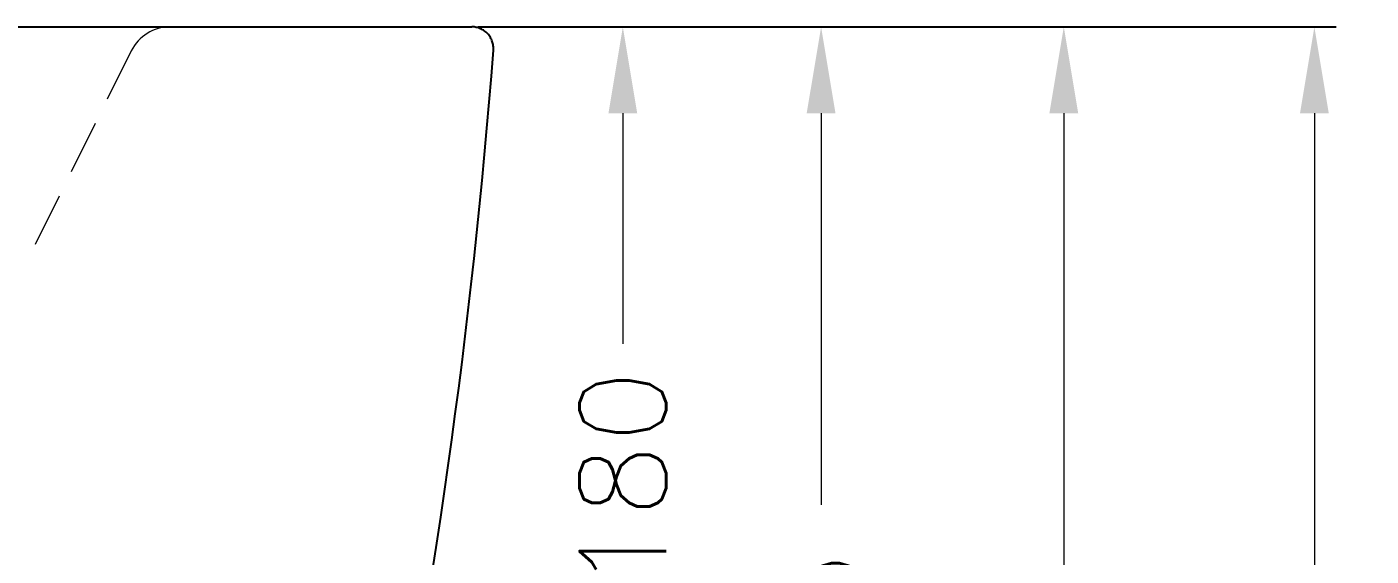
# Model space of a CAD drawing. Header units: inches. Extents: x -4186 to -1086, y -10872 to -8711.
# Drawn here: x -3356.9 to -3045.9, y -10030.6 to -9908.1 of the extents above; entities that cross this region are included whole.
import ezdxf

# ---------------------------------------------------------------- set-up
doc = ezdxf.new("R2010")
doc.units = ezdxf.units.IN
doc.header["$LTSCALE"] = 50
doc.header["$MEASUREMENT"] = 0
doc.linetypes.add('HIDDEN', pattern=[0.375, 0.25, -0.125])
doc.styles.get("Standard").update_dxf_attribs({"font": 'txt.shx', "bigfont": 'whgtxt.shx'})
doc.dimstyles.get("Standard").update_dxf_attribs({"dimtxt": 20, "dimasz": 20, "dimexe": 5, "dimexo": 1.5, "dimgap": 10, "dimtad": 0, "dimtoh": 1, "dimdec": 0, "dimzin": 0, "dimdsep": 46, "dimtxsty": 'Standard', "dimcen": 0, "dimclrd": 3, "dimclre": 3, "dimclrt": 2, "dimadec": 0, "dimazin": 3, "dimtfac": 1, "dimtdec": 0, "dimtofl": 0, "dimtmove": 0, "dimatfit": 3, "dimfxl": 0, "dimtolj": 1, "dimtzin": 0, "dimlwd": 0, "dimlwe": 25, "dimarcsym": 0})

# ---------------------------------------------------------------- blocks, each defined once
blk = doc.blocks.new('*D25')
at = {"color": 3, "linetype": 'Continuous', "lineweight": 25}
for p, q in [((-3252.46163404781, -9908.140892109324), (-3168.146466104465, -9908.140892109324)), ((-3402.492504769338, -10202.64121748929), (-3168.146466104465, -10202.64121748929))]:
    blk.add_line(p, q, dxfattribs=at)
at = {"color": 3, "linetype": 'Continuous', "lineweight": 0}
for p, q in [((-3173.146466104465, -9928.140892109324), (-3173.146466104465, -10018.72438813264)), ((-3173.146466104465, -10182.64121748929), (-3173.146466104465, -10092.05772146598))]:
    blk.add_line(p, q, dxfattribs=at)
at = {"color": 3}
for points in [[(-3176.479799437798, -9928.140892109324), (-3169.813132771131, -9928.140892109324), (-3173.146466104465, -9908.140892109324)], [(-3176.479799437798, -10182.64121748929), (-3169.813132771131, -10182.64121748929), (-3173.146466104465, -10202.64121748929)]]:
    blk.add_solid(points, dxfattribs=at)
at = {"layer": 'DEFPOINTS', "color": 0}
for p in [(-3253.96163404781, -9908.140892109324), (-3403.992504769338, -10202.64121748929), (-3173.146466104465, -10202.64121748929)]:
    blk.add_point(p, dxfattribs=at)
at = {"color": 2, "insert": (-3173.146466104463, -10055.39105479931), "char_height": 20, "attachment_point": 5, "rotation": 90}
blk.add_mtext('\\A1;295', dxfattribs=at)
blk = doc.blocks.new('*D27')
at = {"color": 3, "linetype": 'Continuous', "lineweight": 25}
for p, q in [((-3252.46159898855, -9908.140892108977), (-3214.02276143171, -9908.140892108977)), ((-3482.023871607471, -10088.14089210939), (-3214.02276143171, -10088.14089210939))]:
    blk.add_line(p, q, dxfattribs=at)
at = {"color": 3, "linetype": 'Continuous', "lineweight": 0}
for p, q in [((-3219.02276143171, -9928.140892108977), (-3219.02276143171, -9981.474225442484)), ((-3219.02276143171, -10068.14089210939), (-3219.02276143171, -10044.80755877582))]:
    blk.add_line(p, q, dxfattribs=at)
at = {"color": 3}
for points in [[(-3222.356094765044, -9928.140892108977), (-3215.689428098377, -9928.140892108977), (-3219.02276143171, -9908.140892108977)], [(-3222.356094765044, -10068.14089210939), (-3215.689428098377, -10068.14089210939), (-3219.02276143171, -10088.14089210939)]]:
    blk.add_solid(points, dxfattribs=at)
at = {"layer": 'DEFPOINTS', "color": 0}
for p in [(-3253.96159898855, -9908.140892108977), (-3483.523871607471, -10088.14089210939), (-3219.02276143171, -10088.14089210939)]:
    blk.add_point(p, dxfattribs=at)
at = {"color": 2, "insert": (-3219.022761431708, -10013.14089210915), "char_height": 20, "attachment_point": 5, "rotation": 90}
blk.add_mtext('\\A1;180', dxfattribs=at)
blk = doc.blocks.new('*D28')
at = {"color": 3, "linetype": 'Continuous', "lineweight": 25}
for p, q in [((-3252.46163404781, -9908.140892109324), (-3054.011171463821, -9908.140892109324)), ((-3185.25163561296, -10668.14089210932), (-3054.011171463821, -10668.14089210932))]:
    blk.add_line(p, q, dxfattribs=at)
at = {"color": 3, "linetype": 'Continuous', "lineweight": 0}
for p, q in [((-3059.011171463821, -9928.140892109324), (-3059.011171463821, -10253.14089210932)), ((-3059.011171463821, -10648.14089210932), (-3059.011171463821, -10323.14089210932))]:
    blk.add_line(p, q, dxfattribs=at)
at = {"color": 3}
for points in [[(-3062.344504797154, -9928.140892109324), (-3055.677838130487, -9928.140892109324), (-3059.011171463821, -9908.140892109324)], [(-3062.344504797154, -10648.14089210932), (-3055.677838130487, -10648.14089210932), (-3059.011171463821, -10668.14089210932)]]:
    blk.add_solid(points, dxfattribs=at)
at = {"layer": 'DEFPOINTS', "color": 0}
for p in [(-3253.96163404781, -9908.140892109324), (-3186.75163561296, -10668.14089210932), (-3059.011171463821, -10668.14089210932)]:
    blk.add_point(p, dxfattribs=at)
at = {"color": 2, "insert": (-3059.011171463819, -10288.14089210932), "char_height": 20, "attachment_point": 5, "rotation": 90}
blk.add_mtext('\\A1;760', dxfattribs=at)
blk = doc.blocks.new('*D30')
at = {"color": 3, "linetype": 'Continuous', "lineweight": 25}
for p, q in [((-3252.461598988542, -9908.140892109324), (-3111.988657023881, -9908.140892109324)), ((-3512.43711424753, -10236.20152084232), (-3111.988657023881, -10236.20152084232))]:
    blk.add_line(p, q, dxfattribs=at)
at = {"color": 3, "linetype": 'Continuous', "lineweight": 0}
for p, q in [((-3116.988657023881, -9928.140892109324), (-3116.988657023881, -10037.17120647582)), ((-3116.988657023881, -10216.20152084232), (-3116.988657023881, -10107.17120647582))]:
    blk.add_line(p, q, dxfattribs=at)
at = {"color": 3}
for points in [[(-3120.321990357215, -9928.140892109324), (-3113.655323690548, -9928.140892109324), (-3116.988657023881, -9908.140892109324)], [(-3120.321990357215, -10216.20152084232), (-3113.655323690548, -10216.20152084232), (-3116.988657023881, -10236.20152084232)]]:
    blk.add_solid(points, dxfattribs=at)
at = {"layer": 'DEFPOINTS', "color": 0}
for p in [(-3253.961598988542, -9908.140892109324), (-3513.93711424753, -10236.20152084232), (-3116.988657023881, -10236.20152084232)]:
    blk.add_point(p, dxfattribs=at)
at = {"color": 2, "insert": (-3116.98865702388, -10072.17120647582), "char_height": 20, "attachment_point": 5, "rotation": 90}
blk.add_mtext('\\A1;330', dxfattribs=at)

msp = doc.modelspace()

# ---------------------------------------------------------------- linework, layer by layer
msp.add_line((-3773.963967642642, -9908.140892109186), (-3253.959300430291, -9908.140892109463))
at = {"color": 0, "linetype": 'HIDDEN', "ltscale": 10}
msp.add_line((-3253.961609703903, -9908.140892109703), (-3253.961630964666, -9908.140892109353), dxfattribs=at)
at = {"color": 7, "linetype": 'HIDDEN', "lineweight": 0}
msp.add_line((-3332.75662691494, -9913.692892868356), (-3356.909978716367, -9962.327041315417), dxfattribs=at)
msp.add_arc((-3323.800327302301, -9918.140892109433), 10, 89.99999999997395, 153.5894613198413, dxfattribs=at)
at = {"color": 7, "linetype": 'HIDDEN', "ltscale": 5}
msp.add_arc((-3253.959300430292, -9913.140892109463), 5, 355.6464683752128, 89.99999999997395, dxfattribs=at)
msp.add_arc((-4743.936502861711, -9799.708884090222), 1499.288755297528, 340.8667864389715, 355.6464683752128)

# ---------------------------------------------------------------- dimensions: what is measured, and where the dimension line sits
dim = msp.add_linear_dim(base=(-3116.988657023881, -10236.20152084232), p1=(-3253.961598988542, -9908.140892109324), p2=(-3513.93711424753, -10236.20152084232), angle=90, text='330', dimstyle='Standard', override={"dimarcsym": 1})
dim.commit()
dim.dimension.update_dxf_attribs({"geometry": '*D30', "text_midpoint": (-3116.98865702388, -10072.17120647582)})
for base, p1, p2, picture, middle in [((-3219.02276143171, -10088.14089210939), (-3253.96159898855, -9908.140892108977), (-3483.523871607471, -10088.14089210939), '*D27', (-3219.022761431708, -10013.14089210915)), ((-3173.146466104465, -10202.64121748929), (-3253.96163404781, -9908.140892109324), (-3403.992504769338, -10202.64121748929), '*D25', (-3173.146466104463, -10055.39105479931)), ((-3059.011171463821, -10668.14089210932), (-3253.96163404781, -9908.140892109324), (-3186.75163561296, -10668.14089210932), '*D28', (-3059.011171463819, -10288.14089210932))]:
    dim = msp.add_linear_dim(base=base, p1=p1, p2=p2, angle=90, dimstyle='Standard', override={"dimarcsym": 1})
    dim.commit()
    dim.dimension.update_dxf_attribs({"geometry": picture, "text_midpoint": middle, "dimtype": 160})

doc.saveas('drawing.dxf')
